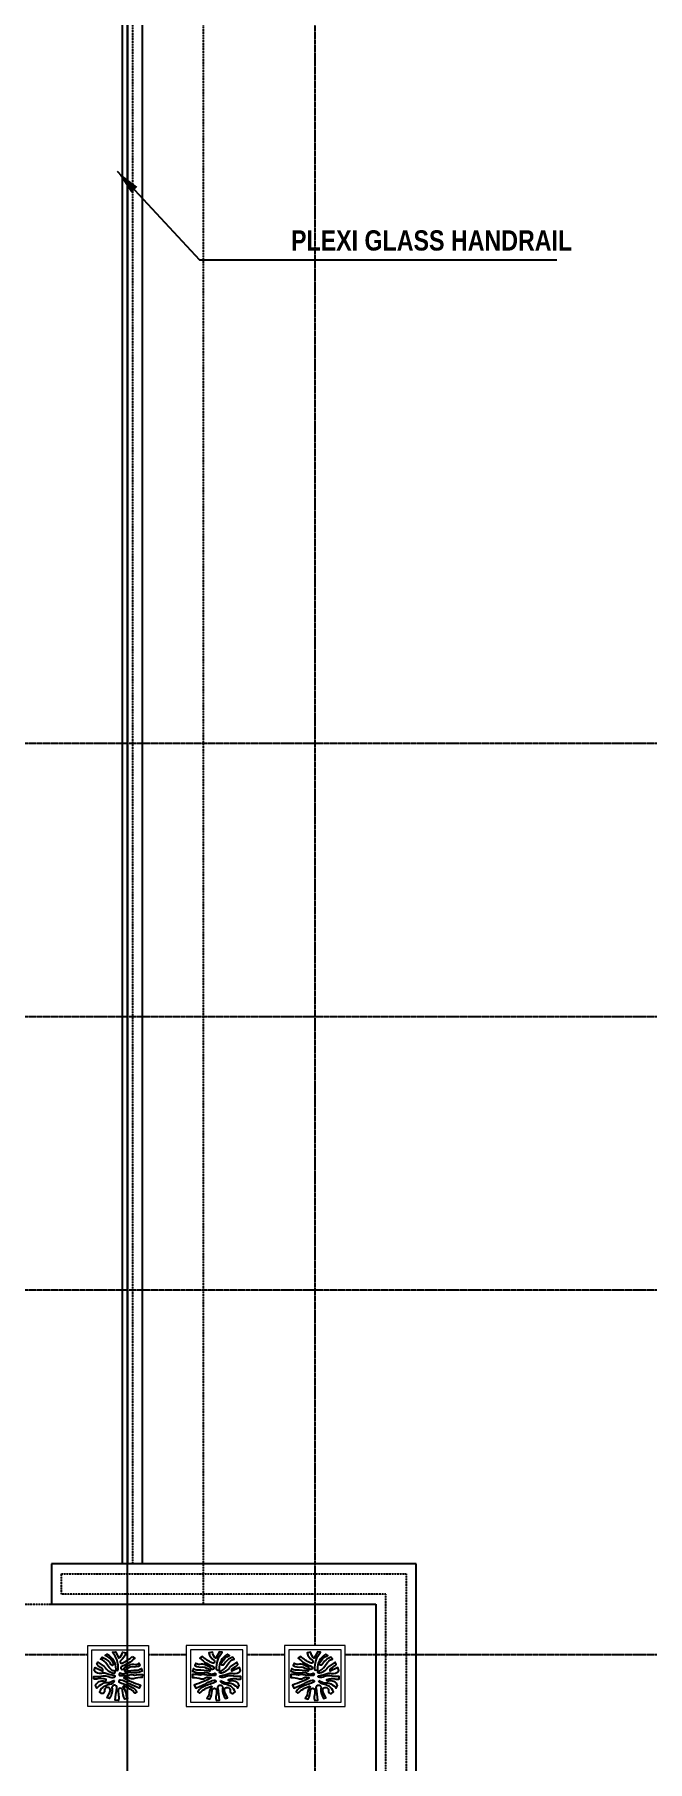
# Model space of a CAD drawing. Header units: millimetres. Extents: x -8500 to 104886, y -7800 to 56500.
# Drawn here: x 68284 to 74331, y 9248 to 26300 of the extents above; entities that cross this region are included whole.
import ezdxf

# ---------------------------------------------------------------- set-up
doc = ezdxf.new("R2010")
doc.units = ezdxf.units.MM
doc.header["$LTSCALE"] = 10
doc.set_wipeout_variables(frame=1)
for name, pattern in [('1803 B01 Axis$0$CENTER2', [1.125, 0.75, -0.125, 0.125, -0.125]), ('1803 B01 b03$0$HIDDEN', [0.375, 0.25, -0.125]), ('HIDDEN', [0.375, 0.25, -0.125])]:
    doc.linetypes.add(name, pattern=pattern)
for name, color, linetype in [('1803 B01 Axis$0$AXIS-MEP', 8, '1803 B01 Axis$0$CENTER2'), ('1803 B01 b03$0$ELEV3-AR', 11, 'Continuous'), ('1803 B01 b03$0$FIX-AR', 45, 'Continuous'), ('1803 B01 b03$0$STAIR-HID-AR', 8, '1803 B01 b03$0$HIDDEN'), ('1803 B01 b03$0$WIN-AR', 140, 'Continuous'), ('DIM-IN-AR', 251, 'Continuous'), ('ID-FUR', 1, 'Continuous'), ('Pots', 8, 'Continuous'), ('TAG-GENERAL-AR', 181, 'Continuous'), ('TXT-AR', 3, 'Continuous')]:
    doc.layers.add(name, color=color, linetype=linetype)
doc.layers.add('OUTER', color=10, linetype='Continuous', lineweight=25)
doc.styles.add('BOLD-SOFT', font='swisscb.ttf')
doc.dimstyles.new('1-100', dxfattribs={"dimtxt": 180, "dimasz": 1, "dimexe": 0, "dimexo": 0, "dimgap": 60, "dimtad": 1, "dimdec": 0, "dimblk": 'DIM-END', "dimcen": 2.5, "dimclrd": 256, "dimclre": 3, "dimclrt": 3, "dimadec": 0, "dimazin": 0, "dimtfac": 1, "dimtdec": 0, "dimtix": 1, "dimtmove": 2, "dimatfit": 0, "dimldrblk": 'LEADER-ARROW', "dimlwe": -1, "dimarcsym": 0})

# ---------------------------------------------------------------- blocks, each defined once
blk = doc.blocks.new('DIM-END')
at = {"layer": 'DIM-IN-AR', "color": 1}
for p, q in [((0, -90), (0, 90)), ((-90, 0), (90, 0))]:
    blk.add_line(p, q, dxfattribs=at)
at = {"layer": 'DIM-IN-AR', "color": 1, "const_width": 7.5}
blk.add_lwpolyline([(64, 64), (-64, -64)], dxfattribs=at)
blk = doc.blocks.new('LEADER-ARROW')
blk.add_solid([(-250, 42), (0, 0), (-250, -42)])
blk = doc.blocks.new('1803 B01 Axis$0$1803 B01 AXIS')
for p, q in [((71050, 55300), (71050, -5800)), ((85300, 19300), (-7300, 19300)), ((85300, 16600), (-7300, 16600)), ((85300, 13900), (-7300, 13900)), ((85300, 10300), (-7300, 10300))]:
    blk.add_line(p, q)
blk = doc.blocks.new('1803 B01 Axis')
at = {"layer": '1803 B01 Axis$0$AXIS-MEP'}
blk.add_blockref('1803 B01 Axis$0$1803 B01 AXIS', (0, 0), dxfattribs=at)
blk = doc.blocks.new('rjuhjh')
at = {"color": 8, "linetype": 'Continuous'}
blk.add_wipeout([(-184864, -62444), (-184364, -62444), (-184364, -62944), (-184864, -62944)], dxfattribs=at).dxf.layer = 'Pots'
at = {"layer": 'Pots', "linetype": 'Continuous', "lineweight": 0, "ltscale": 150}
for points in [[(-184864, -62944), (-184364, -62944), (-184364, -62444), (-184864, -62444)], [(-184829, -62909), (-184399, -62909), (-184399, -62479), (-184829, -62479)]]:
    blk.add_lwpolyline(points, close=True, dxfattribs=at)
blk = doc.blocks.new('d041')
for points in [[(-114, 163), (-136, 147, 0.094461), (-24, 78, -1.314105), (-45, 64, 0.23971), (-139, 97, -0.225502), (-169, 106), (-178, 87, 0.168761), (-113, 77, -0.10633), (-52, 50, -0.896883), (-57, 42, 0.036268), (-151, 49, -0.174875), (-190, 63), (-196, 42, 0.146767), (-102, 29, -0.15697), (-57, 22, 0.255407), (-20, 23, -1.316503), (-16, 5, -0.063657), (-96, 12, 0.155487), (-133, 9, 0.026084), (-198, 15), (-197, -10, -0.032102), (-126, -21, 0.224699), (-91, -13, -0.233548), (-45, -14, -0.04631), (-106, -44, -0.00448), (-184, -74), (-171, -98), (-84, -60, -0.11893), (-19, -33, -0.510582), (-5, -47, -0.022024), (-96, -82, 0.179253), (-152, -128), (-139, -141, -0.133402), (-45, -83, -1.067431), (-43, -94, 0.106048), (-64, -153, -0.192463), (-79, -180), (-54, -190, 0.106313), (-36, -117, -0.991375), (1, -118, -0.033592), (-4, -170, 0.13959), (0, -200), (26, -197, 0.028756), (11, -97, -0.551481), (36, -74, -0.497337), (49, -104, 0.157199), (73, -185), (90, -178), (70, -131, -1.520687), (113, -120, 0.496922), (137, -144), (153, -130, 0.301357), (69, -67, -0.310049), (32, -37, 10.929185)], [(32, -37), (74, -54, -0.265904), (176, -100), (187, -77, 0.389685), (113, -41, -0.623242), (100, -27, -0.189526), (176, -24, 0.215625), (200, -22), (200, -3, -0.058582), (123, 2, 0.157627), (80, -4, -0.202378), (30, -7, -0.970579), (34, 4, 0.04846), (102, 22, -0.159563), (137, 23, 0.350101), (197, 47), (189, 72), (127, 42, -0.360732), (134, 65, 0.169604), (176, 100), (167, 116), (115, 80, -0.179983), (40, 24, -1.515417), (42, 44, 0.122878), (94, 99, -0.197983), (146, 140), (132, 156, 0.200484), (60, 95, -0.970534), (40, 104, -0.194785), (108, 171), (90, 180, 0.284388), (21, 57, -0.983344), (1, 56, -0.201391), (48, 197), (24, 200), (-5, 147, -0.207025), (-34, 198), (-63, 191, 0.175334), (-20, 129, -1.097038), (-37, 110, -0.121326), (-114, 163, -2.240553)]]:
    blk.add_lwpolyline(points, format="xyb")

msp = doc.modelspace()

# ---------------------------------------------------------------- linework, layer by layer
at = {"layer": '1803 B01 b03$0$ELEV3-AR'}
for p, q in [((72050, 11200), (68450, 11200)), ((68450, 11200), (68450, 10800)), ((72050, 2950), (72050, 11200)), ((68450, 10800), (71650, 10800)), ((71650, 10800), (71650, 3350))]:
    msp.add_line(p, q, dxfattribs=at)
msp.add_lwpolyline([(69350, 11200), (69350, 47500), (64250, 47500), (64250, 46900)], dxfattribs=at)
at = {"layer": '1803 B01 b03$0$FIX-AR', "linetype": '1803 B01 b03$0$HIDDEN'}
msp.add_lwpolyline([(64400, 10800), (69950, 10800), (69950, 47500), (64250, 47500), (64250, 46900)], dxfattribs=at)
at = {"layer": '1803 B01 b03$0$STAIR-HID-AR'}
for points in [[(64350, 46900), (64350, 47400), (69250, 47400), (69250, 11200)], [(59750, 4450), (59750, 3250), (71750, 3250), (71750, 10900), (68550, 10900), (68550, 11100), (71950, 11100), (71950, 3050), (59550, 3050), (59550, 4450)]]:
    msp.add_lwpolyline(points, dxfattribs=at)
at = {"layer": '1803 B01 b03$0$WIN-AR'}
for points in [[(64400, 46900), (64400, 47350), (69200, 47350), (69200, 11200)], [(64450, 46900), (64450, 47300), (69150, 47300), (69150, 11200)]]:
    msp.add_lwpolyline(points, dxfattribs=at)

# ---------------------------------------------------------------- block references
at = {"layer": 'ID-FUR', "color": 8, "linetype": 'HIDDEN', "ltscale": 0.5}
msp.add_blockref('1803 B01 Axis', (0, 0), dxfattribs=at)

# ---------------------------------------------------------------- texts
at = {"layer": 'TXT-AR', "style": 'BOLD-SOFT'}
msp.add_text('PLEXI GLASS HANDRAIL', height=200, dxfattribs=at).set_placement((70814, 24167))

# ---------------------------------------------------------------- leaders
at = {"layer": 'TAG-GENERAL-AR', "color": 2}
msp.add_leader([(69098, 24950), (69913, 24076), (73438, 24076)], dimstyle='1-100', override={"dimgap": 60, "dimtad": 0}, dxfattribs=at)

# ---------------------------------------------------------------- next in the draw order: block references
at = {"layer": 'Pots', "color": 8, "linetype": 'Continuous', "lineweight": 0, "yscale": 1.199999999999999, "zscale": 1.199999999999999}
for p, xscale in [((-152428, 85324), -1.199999999999999), ((291617, 85324), 1.199999999999999), ((292587, 85324), 1.199999999999999)]:
    msp.add_blockref('rjuhjh', p, dxfattribs=dict(at, xscale=xscale))

# ---------------------------------------------------------------- next in the draw order: linework, layer by layer
at = {"layer": 'OUTER'}
msp.add_lwpolyline([(69200, 47350), (38850, 47350), (38850, 2291), (69200, 2291)], close=True, dxfattribs=at)

# ---------------------------------------------------------------- next in the draw order: block references
at = {"layer": 'Pots', "color": 8, "linetype": 'Continuous', "lineweight": 0, "ltscale": 150, "yscale": 1.199999999999999, "zscale": 1.199999999999999}
for p, xscale in [((69110, 10090), -1.199999999999999), ((70079, 10090), 1.199999999999999), ((71049, 10090), 1.199999999999999)]:
    msp.add_blockref('d041', p, dxfattribs=dict(at, xscale=xscale))

doc.saveas('drawing.dxf')
